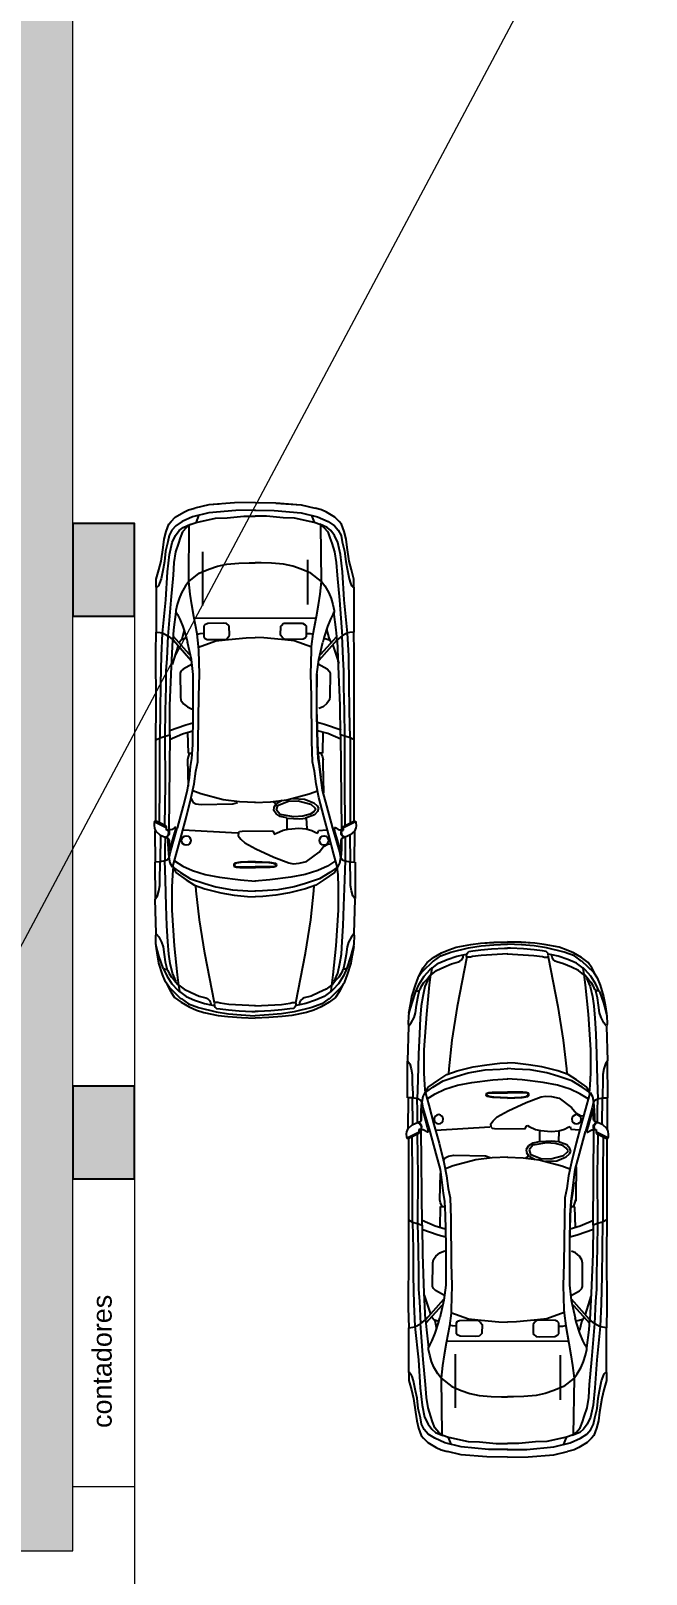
# Model space of a CAD drawing. Header units: metres. Extents: x -598 to 357, y -242 to 574.
# Drawn here: x -307.55 to -301.56, y 174.17 to 189.18 of the extents above; entities that cross this region are included whole.
import ezdxf

# ---------------------------------------------------------------- set-up
doc = ezdxf.new("R2010")
doc.units = ezdxf.units.M
doc.set_wipeout_variables(frame=1)
for name, color, linetype in [('_TEXTO TITULOS', 251, 'Continuous'), ('MINUSV', 7, 'Continuous'), ('T-texto', 8, 'Continuous'), ('VEHICULO', 8, 'Continuous'), ('WIPEOUT', 253, 'Continuous')]:
    doc.layers.add(name, color=color, linetype=linetype)
doc.layers.add('Muro Mamspoteria', color=5, linetype='Continuous', lineweight=9)
doc.layers.add('PARQUEOS', color=252, linetype='Continuous', lineweight=0)
doc.styles.get("Standard").update_dxf_attribs({"font": 'arial.ttf'})
doc.styles.add('TS', font='arial.ttf')

# ---------------------------------------------------------------- blocks, each defined once
blk = doc.blocks.new('columna')
at = {"true_color": 0x939598}
h = blk.add_hatch(color=252, dxfattribs=at)
h.dxf.hatch_style = 1
h.paths.add_polyline_path([(154.747, 259.896), (155.647, 259.896), (155.647, 259.296), (154.747, 259.296)])
at = {"color": 252, "true_color": 0x939598}
blk.add_lwpolyline([(154.747, 259.896), (155.647, 259.896), (155.647, 259.296), (154.747, 259.296), (154.747, 259.896)], dxfattribs=at)
blk = doc.blocks.new('V26')
at = {"color": 253}
blk.add_wipeout([(866.194, 101.276), (865.916, 101.411), (865.781, 101.658), (865.725, 101.995), (865.725, 102.392), (865.755, 102.623), (865.793, 102.764), (865.916, 102.977), (866.039, 103.047), (866.288, 103.136), (866.515, 103.161), (867.533, 103.161), (867.586, 103.176), (867.633, 103.166), (868.422, 103.159), (869.985, 103.156), (870.161, 103.109), (870.293, 103.089), (870.412, 103.069), (870.52, 103.034), (870.614, 102.929), (870.676, 102.779), (870.71, 102.644), (870.719, 101.869), (870.693, 101.676), (870.66, 101.547), (870.59, 101.418), (870.484, 101.34), (870.293, 101.299), (870.161, 101.278), (869.985, 101.232), (867.631, 101.229), (867.629, 101.218), (867.575, 101.213), (867.535, 101.223), (867.055, 101.22), (866.705, 101.226), (866.476, 101.227)], dxfattribs=at).dxf.layer = 'WIPEOUT'
at = {"layer": 'VEHICULO'}
for p, q in [((867.565, 103.174), (867.55, 103.168)), ((867.586, 103.176), (867.565, 103.174)), ((867.618, 103.175), (867.586, 103.176)), ((867.629, 103.17), (867.618, 103.175)), ((865.9, 102.914), (866.013, 103.028)), ((866.05, 103.056), (865.97, 103.014)), ((866.013, 103.028), (866.066, 103.066)), ((866.127, 103.054), (866.049, 103.004)), ((866.066, 103.066), (866.139, 103.094)), ((866.147, 103.031), (866.112, 103.007)), ((866.201, 103.087), (866.127, 103.054)), ((866.139, 103.094), (866.249, 103.129)), ((866.179, 103.043), (866.147, 103.031)), ((866.186, 103.051), (866.179, 103.043)), ((866.263, 103.068), (866.184, 103.05)), ((866.192, 103.063), (866.186, 103.051)), ((866.198, 103.087), (866.192, 103.063)), ((866.199, 103.089), (866.309, 103.126)), ((866.247, 103.019), (866.338, 103.033)), ((866.249, 103.129), (866.328, 103.143)), ((866.333, 103.08), (866.263, 103.068)), ((866.309, 103.126), (866.393, 103.15)), ((866.328, 103.143), (866.414, 103.157)), ((866.408, 103.089), (866.333, 103.08)), ((866.338, 103.033), (866.46, 103.043)), ((866.393, 103.15), (866.438, 103.159)), ((866.453, 103.103), (866.408, 103.089)), ((866.438, 103.159), (866.515, 103.161)), ((866.504, 103.131), (866.453, 103.103)), ((866.46, 103.043), (866.611, 103.052)), ((866.534, 103.155), (866.504, 103.131)), ((866.515, 103.161), (866.534, 103.157)), ((866.537, 103.157), (866.873, 103.166)), ((866.611, 103.052), (866.808, 103.059)), ((866.808, 103.059), (867.06, 103.066)), ((866.873, 103.166), (866.903, 103.145)), ((867.233, 103.169), (866.878, 103.166)), ((866.903, 103.145), (866.952, 103.131)), ((866.952, 103.131), (867.006, 103.122)), ((867.006, 103.122), (867.095, 103.122)), ((867.06, 103.066), (867.247, 103.073)), ((867.095, 103.122), (867.191, 103.117)), ((867.191, 103.117), (867.237, 103.117)), ((867.221, 103.019), (867.277, 103.029)), ((867.235, 103.12), (867.233, 103.169)), ((867.233, 103.162), (867.535, 103.165)), ((867.244, 103.068), (867.235, 103.12)), ((867.492, 103.115), (867.236, 103.118)), ((867.256, 103.045), (867.244, 103.068)), ((867.357, 103.071), (867.246, 103.072)), ((867.277, 103.029), (867.256, 103.045)), ((867.275, 103.029), (867.333, 103.018)), ((867.276, 103.031), (867.354, 103.037)), ((867.35, 103.029), (867.344, 103.026)), ((867.344, 103.026), (867.35, 103.023)), ((867.349, 103.023), (867.52, 102.975)), ((867.366, 103.03), (867.35, 103.029)), ((867.354, 103.037), (867.414, 103.039)), ((867.473, 103.07), (867.357, 103.071)), ((867.442, 103.03), (867.366, 103.03)), ((867.414, 103.039), (867.458, 103.039)), ((867.456, 103.032), (867.442, 103.03)), ((867.462, 103.039), (867.456, 103.032)), ((867.471, 103.056), (867.462, 103.039)), ((867.471, 103.056), (867.474, 103.07)), ((867.478, 103.05), (867.471, 103.056)), ((867.485, 103.093), (867.474, 103.07)), ((867.474, 103.07), (867.481, 103.054)), ((867.497, 103.032), (867.478, 103.05)), ((867.481, 103.054), (867.496, 103.041)), ((867.498, 103.121), (867.485, 103.093)), ((867.496, 103.041), (867.508, 103.036)), ((867.505, 103.03), (867.497, 103.032)), ((867.533, 103.161), (867.498, 103.121)), ((867.519, 103.029), (867.505, 103.03)), ((867.508, 103.036), (867.519, 103.034)), ((867.519, 103.034), (867.53, 103.036)), ((867.53, 103.03), (867.519, 103.029)), ((867.53, 103.036), (867.541, 103.038)), ((867.542, 103.036), (867.53, 103.03)), ((867.55, 103.168), (867.533, 103.161)), ((867.541, 103.038), (867.543, 103.036)), ((867.544, 103.038), (867.542, 103.056)), ((867.542, 103.056), (867.571, 103.056)), ((867.546, 103.022), (867.542, 103.036)), ((867.546, 103.014), (867.546, 103.022)), ((868.472, 103.025), (867.547, 103.034)), ((867.573, 103.066), (867.57, 103.057)), ((867.571, 103.056), (867.582, 103.058)), ((867.625, 103.17), (867.573, 103.066)), ((867.582, 103.058), (867.613, 103.122)), ((867.593, 103.072), (867.983, 103.066)), ((867.613, 103.122), (867.633, 103.162)), ((867.617, 103.124), (867.992, 103.121)), ((867.633, 103.166), (867.629, 103.17)), ((867.631, 103.159), (868.422, 103.159)), ((867.633, 103.162), (867.633, 103.166)), ((867.983, 103.066), (868.457, 103.069)), ((867.992, 103.121), (868.437, 103.121)), ((868.422, 103.159), (868.443, 103.118)), ((868.422, 103.159), (868.75, 103.157)), ((868.426, 103.026), (868.481, 102.899)), ((868.443, 103.118), (868.457, 103.069)), ((868.443, 103.118), (868.704, 103.114)), ((868.457, 103.069), (868.472, 103.025)), ((868.457, 103.069), (868.704, 103.065)), ((868.472, 103.025), (868.756, 103.022)), ((868.513, 103.028), (868.568, 102.868)), ((868.704, 103.114), (868.97, 103.111)), ((868.704, 103.065), (868.939, 103.059)), ((868.75, 103.157), (869.276, 103.16)), ((868.756, 103.022), (869.135, 103.007)), ((868.939, 103.059), (869.098, 103.059)), ((868.97, 103.111), (869.239, 103.105)), ((869.098, 103.059), (869.212, 103.05)), ((869.212, 103.05), (869.435, 103.041)), ((869.239, 103.105), (869.46, 103.095)), ((869.276, 103.16), (869.471, 103.156)), ((869.435, 103.042), (869.393, 102.989)), ((869.782, 103.014), (869.43, 103.042)), ((869.463, 103.095), (869.435, 103.042)), ((869.46, 103.095), (869.785, 103.062)), ((869.466, 103.117), (869.463, 103.095)), ((869.471, 103.156), (869.466, 103.117)), ((869.907, 103.156), (869.471, 103.156)), ((869.785, 103.062), (870.057, 103.045)), ((869.91, 103.145), (869.907, 103.156)), ((869.907, 103.156), (869.985, 103.156)), ((869.921, 103.134), (869.91, 103.145)), ((869.946, 103.123), (869.921, 103.134)), ((869.988, 103.109), (869.946, 103.123)), ((869.985, 103.156), (870.076, 103.13)), ((870.085, 103.089), (869.988, 103.109)), ((870.057, 103.045), (870.226, 103.026)), ((870.076, 103.13), (870.161, 103.109)), ((870.157, 103.075), (870.085, 103.089)), ((870.257, 103.064), (870.157, 103.075)), ((870.161, 103.109), (870.293, 103.089)), ((870.226, 103.026), (870.343, 103.001)), ((870.348, 103.042), (870.257, 103.064)), ((870.293, 103.089), (870.376, 103.078)), ((870.409, 103.031), (870.348, 103.042)), ((870.376, 103.078), (870.448, 103.06)), ((870.461, 103.004), (870.409, 103.031)), ((870.448, 103.06), (870.52, 103.034)), ((870.52, 103.034), (870.546, 103.011)), ((865.87, 102.914), (865.825, 102.836)), ((865.905, 102.914), (865.853, 102.843)), ((865.916, 102.977), (865.87, 102.914)), ((865.97, 103.014), (865.916, 102.977)), ((865.973, 102.929), (865.924, 102.865)), ((865.995, 102.884), (865.962, 102.815)), ((865.988, 102.95), (865.971, 102.929)), ((866.034, 102.938), (865.973, 102.929)), ((866.049, 103.004), (865.988, 102.95)), ((866.036, 102.937), (865.995, 102.884)), ((866.135, 102.952), (866.033, 102.939)), ((866.042, 102.946), (866.036, 102.937)), ((866.084, 102.98), (866.042, 102.946)), ((866.069, 102.963), (866.151, 102.998)), ((866.112, 103.007), (866.084, 102.98)), ((866.419, 102.981), (866.135, 102.952)), ((866.151, 102.998), (866.247, 103.019)), ((866.766, 103.004), (866.419, 102.981)), ((866.99, 103.004), (866.766, 103.004)), ((867.11, 102.999), (866.99, 103.004)), ((867.131, 102.966), (867.06, 102.863)), ((867.131, 102.92), (867.068, 102.821)), ((867.188, 102.991), (867.11, 102.999)), ((867.183, 102.994), (867.131, 102.92)), ((867.183, 102.992), (867.131, 102.966)), ((867.194, 102.898), (867.151, 102.804)), ((867.184, 102.998), (867.221, 103.019)), ((867.189, 102.994), (867.305, 102.961)), ((867.245, 102.977), (867.194, 102.898)), ((867.305, 102.961), (867.495, 102.911)), ((867.333, 103.018), (867.562, 102.951)), ((867.495, 102.911), (867.676, 102.861)), ((867.548, 102.893), (867.518, 102.365)), ((867.52, 102.975), (867.56, 102.966)), ((867.551, 103.002), (867.546, 103.014)), ((867.565, 102.979), (867.551, 103.002)), ((867.56, 102.966), (867.569, 102.966)), ((867.563, 102.95), (867.779, 102.891)), ((867.57, 102.972), (867.565, 102.979)), ((867.569, 102.966), (867.57, 102.972)), ((867.779, 102.891), (867.932, 102.85)), ((868.481, 102.899), (868.509, 102.8)), ((868.774, 102.891), (868.742, 102.853)), ((868.808, 102.915), (868.774, 102.891)), ((868.841, 102.921), (868.808, 102.915)), ((869.07, 102.923), (868.841, 102.921)), ((869.089, 102.915), (869.07, 102.923)), ((869.11, 102.894), (869.089, 102.915)), ((869.159, 102.807), (869.11, 102.894)), ((869.135, 103.007), (869.392, 102.995)), ((869.34, 102.942), (869.155, 103.002)), ((869.393, 102.989), (869.194, 102.815)), ((869.255, 102.834), (869.427, 102.989)), ((869.395, 102.91), (869.369, 102.932)), ((869.412, 102.862), (869.395, 102.91)), ((869.396, 102.992), (869.493, 102.984)), ((869.401, 102.902), (869.482, 102.885)), ((869.524, 102.898), (869.425, 102.865)), ((869.493, 102.984), (869.668, 102.962)), ((869.597, 102.926), (869.524, 102.898)), ((869.642, 102.949), (869.597, 102.926)), ((869.662, 102.963), (869.642, 102.949)), ((869.668, 102.964), (869.662, 102.963)), ((869.682, 102.964), (869.668, 102.964)), ((869.738, 102.951), (869.682, 102.964)), ((869.799, 102.933), (869.738, 102.951)), ((870.024, 102.992), (869.782, 103.014)), ((869.854, 102.911), (869.799, 102.933)), ((869.92, 102.872), (869.854, 102.911)), ((869.963, 102.84), (869.92, 102.872)), ((870.149, 102.984), (870.024, 102.992)), ((870.251, 102.967), (870.149, 102.984)), ((870.337, 102.94), (870.251, 102.967)), ((870.387, 102.923), (870.337, 102.94)), ((870.343, 103.001), (870.41, 102.967)), ((870.446, 102.901), (870.387, 102.923)), ((870.41, 102.967), (870.46, 102.931)), ((870.49, 102.862), (870.446, 102.901)), ((870.46, 102.931), (870.49, 102.895)), ((870.506, 102.966), (870.461, 103.004)), ((870.49, 102.895), (870.521, 102.823)), ((870.547, 102.903), (870.506, 102.966)), ((870.546, 103.011), (870.59, 102.97)), ((870.592, 102.803), (870.547, 102.903)), ((870.59, 102.97), (870.637, 102.887)), ((870.637, 102.887), (870.66, 102.841)), ((865.793, 102.764), (865.769, 102.694)), ((865.816, 102.745), (865.776, 102.573)), ((865.825, 102.836), (865.793, 102.764)), ((865.853, 102.843), (865.816, 102.745)), ((865.89, 102.782), (865.857, 102.687)), ((865.924, 102.865), (865.89, 102.782)), ((865.929, 102.738), (865.912, 102.672)), ((865.962, 102.815), (865.929, 102.738)), ((866.347, 102.684), (866.672, 102.735)), ((866.672, 102.735), (866.952, 102.766)), ((866.952, 102.766), (867, 102.769)), ((867.009, 102.784), (866.972, 102.684)), ((867.06, 102.863), (867.009, 102.784)), ((867.068, 102.821), (867.023, 102.684)), ((867.151, 102.804), (867.111, 102.681)), ((867.676, 102.861), (867.86, 102.815)), ((867.801, 102.77), (867.794, 102.718)), ((867.817, 102.8), (867.801, 102.77)), ((867.85, 102.816), (867.817, 102.8)), ((867.839, 102.503), (867.896, 102.722)), ((867.86, 102.815), (867.995, 102.787)), ((867.896, 102.722), (867.925, 102.799)), ((867.932, 102.85), (868.057, 102.833)), ((868.226, 102.853), (867.971, 102.846)), ((867.995, 102.787), (868.116, 102.771)), ((868.057, 102.833), (868.162, 102.821)), ((868.116, 102.771), (868.207, 102.752)), ((868.162, 102.821), (868.242, 102.809)), ((868.207, 102.752), (868.409, 102.747)), ((868.257, 102.846), (868.226, 102.853)), ((868.242, 102.809), (868.374, 102.801)), ((868.292, 102.831), (868.257, 102.846)), ((868.494, 102.85), (868.292, 102.846)), ((868.292, 102.846), (868.292, 102.807)), ((868.374, 102.801), (868.668, 102.795)), ((868.409, 102.747), (868.848, 102.741)), ((868.568, 102.868), (868.588, 102.798)), ((868.668, 102.795), (868.932, 102.795)), ((868.725, 102.813), (868.721, 102.792)), ((868.742, 102.853), (868.725, 102.813)), ((868.848, 102.741), (869.062, 102.736)), ((868.932, 102.795), (869.059, 102.795)), ((869.059, 102.795), (869.204, 102.814)), ((869.062, 102.736), (869.293, 102.741)), ((869.204, 102.814), (869.374, 102.852)), ((869.249, 102.823), (869.255, 102.834)), ((869.293, 102.741), (869.329, 102.744)), ((869.325, 102.745), (869.385, 102.575)), ((869.329, 102.744), (869.453, 102.759)), ((869.425, 102.865), (869.374, 102.852)), ((869.454, 102.73), (869.448, 102.758)), ((869.453, 102.759), (869.622, 102.791)), ((869.456, 102.69), (869.454, 102.73)), ((869.606, 101.596), (869.602, 102.777)), ((869.622, 102.791), (869.735, 102.81)), ((869.735, 102.81), (869.839, 102.827)), ((869.839, 102.827), (869.963, 102.84)), ((869.963, 102.84), (870.045, 102.737)), ((869.963, 102.84), (870.513, 102.834)), ((870.045, 102.737), (870.083, 102.644)), ((870.515, 102.831), (870.49, 102.862)), ((870.513, 102.834), (870.537, 102.768)), ((870.537, 102.768), (870.579, 102.578)), ((870.604, 102.743), (870.54, 102.768)), ((870.631, 102.644), (870.592, 102.803)), ((870.66, 102.841), (870.676, 102.779)), ((870.71, 102.644), (870.676, 102.779)), ((865.769, 102.694), (865.741, 102.552)), ((865.776, 102.573), (865.755, 102.451)), ((865.809, 102.57), (865.805, 102.532)), ((865.82, 102.581), (865.809, 102.57)), ((865.831, 102.588), (865.82, 102.581)), ((865.84, 102.59), (865.831, 102.588)), ((865.842, 102.626), (865.837, 102.594)), ((865.852, 102.592), (865.84, 102.59)), ((865.854, 102.626), (865.842, 102.626)), ((865.857, 102.687), (865.843, 102.626)), ((865.861, 102.59), (865.852, 102.592)), ((865.867, 102.627), (865.854, 102.626)), ((865.865, 102.583), (865.861, 102.59)), ((865.862, 102.59), (866.347, 102.684)), ((865.867, 102.555), (865.865, 102.583)), ((865.887, 102.636), (865.867, 102.627)), ((865.905, 102.657), (865.887, 102.636)), ((865.912, 102.672), (865.905, 102.657)), ((866.972, 102.684), (866.932, 102.527)), ((866.991, 102.576), (866.963, 102.413)), ((867.023, 102.684), (866.991, 102.576)), ((867.111, 102.681), (867.086, 102.541)), ((867.794, 102.718), (867.798, 102.409)), ((869.385, 102.575), (869.399, 102.452)), ((869.4, 102.66), (869.398, 102.482)), ((869.409, 102.68), (869.4, 102.66)), ((869.423, 102.691), (869.409, 102.68)), ((869.53, 102.691), (869.423, 102.691)), ((869.541, 102.683), (869.53, 102.691)), ((869.555, 102.654), (869.541, 102.683)), ((869.558, 102.502), (869.555, 102.654)), ((869.729, 102.703), (870.25, 102.703)), ((870.083, 102.644), (870.111, 102.561)), ((870.579, 102.578), (870.582, 102.467)), ((870.655, 102.38), (870.631, 102.644)), ((870.728, 102.394), (870.71, 102.644)), ((865.73, 102.458), (865.72, 102.326)), ((865.741, 102.552), (865.73, 102.458)), ((865.755, 102.451), (865.746, 102.328)), ((865.794, 102.454), (865.784, 102.349)), ((865.805, 102.532), (865.794, 102.454)), ((865.833, 102.19), (865.848, 102.45)), ((865.848, 102.45), (865.859, 102.534)), ((865.859, 102.534), (865.867, 102.555)), ((866.932, 102.527), (866.912, 102.396)), ((867.086, 102.541), (867.06, 102.336)), ((867.818, 102.344), (867.839, 102.503)), ((869.398, 102.482), (869.403, 102.471)), ((869.399, 102.452), (869.414, 102.28)), ((869.403, 102.473), (869.421, 102.456)), ((869.421, 102.456), (869.441, 102.442)), ((869.441, 102.442), (869.527, 102.445)), ((869.527, 102.445), (869.535, 102.45)), ((869.535, 102.45), (869.555, 102.471)), ((869.555, 102.471), (869.558, 102.502)), ((870.111, 102.561), (870.132, 102.47)), ((870.132, 102.47), (870.142, 102.353)), ((870.582, 102.467), (870.599, 102.304)), ((865.72, 102.326), (865.715, 102.194)), ((865.746, 102.328), (865.738, 102.195)), ((865.784, 102.349), (865.779, 102.224)), ((866.912, 102.396), (866.897, 102.268)), ((866.963, 102.413), (866.954, 102.265)), ((867.06, 102.336), (867.048, 102.191)), ((867.18, 102.342), (867.178, 102.194)), ((867.183, 102.376), (867.18, 102.342)), ((867.188, 102.397), (867.183, 102.376)), ((867.186, 102.307), (867.185, 102.194)), ((867.187, 102.381), (867.186, 102.307)), ((867.193, 102.39), (867.187, 102.381)), ((867.197, 102.4), (867.188, 102.397)), ((867.2, 102.394), (867.193, 102.39)), ((867.206, 102.401), (867.197, 102.4)), ((867.206, 102.395), (867.2, 102.394)), ((867.215, 102.4), (867.206, 102.401)), ((867.213, 102.393), (867.206, 102.395)), ((867.221, 102.374), (867.213, 102.393)), ((867.223, 102.391), (867.215, 102.4)), ((867.229, 102.328), (867.221, 102.374)), ((867.232, 102.336), (867.223, 102.391)), ((867.233, 102.194), (867.229, 102.328)), ((867.237, 102.194), (867.232, 102.336)), ((867.42, 102.294), (867.36, 102.188)), ((867.457, 102.334), (867.42, 102.294)), ((867.487, 102.357), (867.457, 102.334)), ((867.517, 102.354), (867.487, 102.357)), ((867.517, 102.357), (867.53, 102.344)), ((867.53, 102.344), (867.533, 102.321)), ((867.533, 102.321), (867.536, 102.022)), ((867.798, 102.409), (867.814, 102.364)), ((867.813, 102.191), (867.818, 102.344)), ((869.414, 102.28), (869.417, 102.194)), ((870.142, 102.353), (870.145, 102.252)), ((870.599, 102.304), (870.599, 102.194)), ((870.658, 102.19), (870.655, 102.38)), ((870.731, 102.193), (870.728, 102.394)), ((865.72, 102.061), (865.715, 102.194)), ((865.746, 102.059), (865.738, 102.193)), ((865.779, 102.224), (865.777, 102.194)), ((865.779, 102.164), (865.777, 102.194)), ((865.784, 102.039), (865.779, 102.164)), ((865.833, 102.197), (865.848, 101.938)), ((866.897, 102.268), (866.895, 102.194)), ((866.897, 102.12), (866.895, 102.194)), ((866.912, 101.991), (866.897, 102.12)), ((866.954, 102.265), (866.949, 102.191)), ((866.954, 102.123), (866.949, 102.197)), ((866.963, 101.974), (866.954, 102.123)), ((867.06, 102.051), (867.048, 102.197)), ((867.18, 102.046), (867.178, 102.194)), ((867.186, 102.081), (867.185, 102.194)), ((867.233, 102.194), (867.229, 102.06)), ((867.237, 102.194), (867.232, 102.052)), ((867.36, 102.188), (867.28, 102.012)), ((867.813, 102.196), (867.818, 102.043)), ((869.414, 102.108), (869.417, 102.194)), ((870.142, 102.035), (870.145, 102.135)), ((870.145, 102.252), (870.145, 102.194)), ((870.145, 102.135), (870.145, 102.194)), ((870.599, 102.083), (870.599, 102.194)), ((870.658, 102.198), (870.655, 102.007)), ((870.731, 102.194), (870.728, 101.993)), ((865.73, 101.929), (865.72, 102.061)), ((865.755, 101.936), (865.746, 102.059)), ((865.794, 101.934), (865.784, 102.039)), ((866.932, 101.86), (866.912, 101.991)), ((866.991, 101.812), (866.963, 101.974)), ((867.086, 101.846), (867.06, 102.051)), ((867.183, 102.012), (867.18, 102.046)), ((867.188, 101.991), (867.183, 102.012)), ((867.187, 102.007), (867.186, 102.081)), ((867.193, 101.998), (867.187, 102.007)), ((867.197, 101.988), (867.188, 101.991)), ((867.2, 101.994), (867.193, 101.998)), ((867.206, 101.987), (867.197, 101.988)), ((867.206, 101.993), (867.2, 101.994)), ((867.213, 101.995), (867.206, 101.993)), ((867.215, 101.988), (867.206, 101.987)), ((867.221, 102.014), (867.213, 101.995)), ((867.223, 101.997), (867.215, 101.988)), ((867.229, 102.06), (867.221, 102.014)), ((867.232, 102.052), (867.223, 101.997)), ((867.28, 102.012), (867.224, 101.866)), ((867.507, 102.009), (867.503, 101.999)), ((867.503, 101.999), (867.513, 101.985)), ((867.536, 102.022), (867.507, 102.009)), ((867.513, 101.985), (867.543, 101.922)), ((867.676, 101.949), (867.703, 101.989)), ((867.696, 101.949), (867.739, 101.985)), ((867.703, 101.989), (867.736, 102.012)), ((867.736, 102.012), (867.766, 102.009)), ((867.739, 101.985), (867.786, 101.972)), ((867.766, 102.009), (867.799, 101.989)), ((867.782, 101.975), (867.826, 101.869)), ((867.799, 101.989), (867.819, 102.015)), ((867.802, 101.985), (867.836, 101.929)), ((867.818, 102.043), (867.839, 101.885)), ((869.399, 101.936), (869.414, 102.108)), ((870.132, 101.917), (870.142, 102.035)), ((870.582, 101.921), (870.599, 102.083)), ((870.655, 102.007), (870.631, 101.744)), ((870.728, 101.993), (870.71, 101.744)), ((865.741, 101.836), (865.73, 101.929)), ((865.769, 101.693), (865.741, 101.836)), ((865.776, 101.815), (865.755, 101.936)), ((865.805, 101.855), (865.794, 101.934)), ((865.809, 101.818), (865.805, 101.855)), ((865.848, 101.938), (865.859, 101.854)), ((865.859, 101.854), (865.867, 101.833)), ((865.867, 101.833), (865.865, 101.805)), ((866.972, 101.704), (866.932, 101.86)), ((867.111, 101.707), (867.086, 101.846)), ((867.224, 101.866), (867.217, 101.823)), ((867.217, 101.823), (867.221, 101.766)), ((867.543, 101.922), (867.553, 101.872)), ((867.553, 101.882), (867.659, 101.882)), ((867.553, 101.872), (867.563, 101.769)), ((867.659, 101.882), (867.653, 101.763)), ((867.663, 101.886), (867.676, 101.949)), ((867.673, 101.816), (867.696, 101.949)), ((867.826, 101.869), (867.829, 101.773)), ((867.839, 101.885), (867.896, 101.666)), ((867.852, 101.826), (867.846, 101.713)), ((869.385, 101.812), (869.399, 101.936)), ((869.386, 101.812), (869.4, 101.935)), ((869.398, 101.905), (869.404, 101.917)), ((869.402, 101.727), (869.398, 101.905)), ((869.404, 101.914), (869.421, 101.931)), ((869.421, 101.931), (869.441, 101.945)), ((869.441, 101.945), (869.527, 101.943)), ((869.527, 101.943), (869.536, 101.937)), ((869.536, 101.937), (869.556, 101.917)), ((869.556, 101.917), (869.559, 101.886)), ((869.559, 101.886), (869.557, 101.734)), ((870.083, 101.744), (870.111, 101.827)), ((870.111, 101.827), (870.132, 101.917)), ((870.579, 101.81), (870.582, 101.921)), ((865.793, 101.623), (865.769, 101.693)), ((865.816, 101.642), (865.776, 101.815)), ((865.82, 101.807), (865.809, 101.818)), ((865.831, 101.799), (865.82, 101.807)), ((865.84, 101.798), (865.831, 101.799)), ((865.842, 101.762), (865.837, 101.793)), ((865.852, 101.796), (865.84, 101.798)), ((865.854, 101.762), (865.842, 101.762)), ((865.857, 101.7), (865.843, 101.762)), ((865.861, 101.798), (865.852, 101.796)), ((865.867, 101.76), (865.854, 101.762)), ((865.89, 101.606), (865.857, 101.7)), ((865.865, 101.805), (865.861, 101.798)), ((865.862, 101.798), (866.347, 101.704)), ((865.887, 101.751), (865.867, 101.76)), ((865.905, 101.73), (865.887, 101.751)), ((865.912, 101.715), (865.905, 101.73)), ((865.929, 101.649), (865.912, 101.715)), ((866.347, 101.704), (866.672, 101.652)), ((867.009, 101.604), (866.972, 101.704)), ((867.023, 101.704), (866.991, 101.812)), ((867.068, 101.567), (867.023, 101.704)), ((867.151, 101.584), (867.111, 101.707)), ((867.221, 101.766), (867.237, 101.693)), ((867.237, 101.693), (867.33, 101.57)), ((867.556, 101.696), (867.54, 101.64)), ((867.563, 101.769), (867.556, 101.696)), ((867.659, 101.696), (867.56, 101.69)), ((867.653, 101.763), (867.659, 101.696)), ((867.693, 101.617), (867.659, 101.703)), ((867.679, 101.73), (867.673, 101.816)), ((867.699, 101.657), (867.679, 101.73)), ((867.829, 101.773), (867.796, 101.65)), ((867.846, 101.713), (867.809, 101.623)), ((869.325, 101.643), (869.385, 101.812)), ((869.41, 101.707), (869.402, 101.727)), ((869.425, 101.696), (869.41, 101.707)), ((869.531, 101.696), (869.425, 101.696)), ((869.458, 101.698), (869.456, 101.657)), ((869.542, 101.705), (869.531, 101.696)), ((869.557, 101.734), (869.542, 101.705)), ((869.739, 101.682), (870.173, 101.682)), ((870.045, 101.65), (870.083, 101.744)), ((870.537, 101.619), (870.579, 101.81)), ((870.631, 101.744), (870.592, 101.585)), ((870.71, 101.744), (870.676, 101.609)), ((865.825, 101.551), (865.793, 101.623)), ((865.853, 101.544), (865.816, 101.642)), ((865.87, 101.474), (865.825, 101.551)), ((865.905, 101.474), (865.853, 101.544)), ((865.924, 101.523), (865.89, 101.606)), ((865.973, 101.458), (865.924, 101.523)), ((865.962, 101.573), (865.929, 101.649)), ((865.995, 101.503), (865.962, 101.573)), ((866.672, 101.652), (866.952, 101.621)), ((866.952, 101.621), (867, 101.618)), ((867.06, 101.524), (867.009, 101.604)), ((867.131, 101.422), (867.06, 101.524)), ((867.131, 101.467), (867.068, 101.567)), ((867.194, 101.49), (867.151, 101.584)), ((867.33, 101.57), (867.384, 101.527)), ((867.384, 101.527), (867.407, 101.487)), ((867.495, 101.477), (867.676, 101.526)), ((867.52, 101.603), (867.513, 101.583)), ((867.513, 101.583), (867.54, 101.577)), ((867.54, 101.64), (867.52, 101.603)), ((867.54, 101.577), (867.546, 101.494)), ((867.676, 101.526), (867.86, 101.573)), ((867.726, 101.587), (867.693, 101.617)), ((867.723, 101.623), (867.699, 101.657)), ((867.749, 101.603), (867.723, 101.623)), ((867.756, 101.577), (867.726, 101.587)), ((867.762, 101.613), (867.749, 101.603)), ((867.779, 101.59), (867.756, 101.577)), ((867.796, 101.65), (867.762, 101.613)), ((867.809, 101.623), (867.779, 101.59)), ((867.779, 101.497), (867.932, 101.538)), ((867.86, 101.573), (867.995, 101.6)), ((867.896, 101.666), (867.925, 101.588)), ((867.905, 101.526), (868.188, 101.53)), ((867.932, 101.538), (868.057, 101.554)), ((867.995, 101.6), (868.116, 101.617)), ((868.057, 101.554), (868.162, 101.567)), ((868.059, 101.55), (868.164, 101.563)), ((868.116, 101.617), (868.207, 101.636)), ((868.162, 101.567), (868.242, 101.579)), ((868.164, 101.563), (868.243, 101.575)), ((868.188, 101.53), (868.24, 101.53)), ((868.207, 101.636), (868.409, 101.641)), ((868.258, 101.538), (868.228, 101.531)), ((868.242, 101.579), (868.374, 101.587)), ((868.243, 101.575), (868.376, 101.584)), ((868.294, 101.553), (868.258, 101.538)), ((868.294, 101.538), (868.294, 101.578)), ((868.496, 101.534), (868.294, 101.538)), ((868.374, 101.587), (868.668, 101.592)), ((868.376, 101.584), (868.669, 101.59)), ((868.409, 101.641), (868.848, 101.646)), ((868.483, 101.486), (868.511, 101.585)), ((868.57, 101.517), (868.59, 101.587)), ((868.668, 101.592), (868.932, 101.592)), ((868.744, 101.532), (868.727, 101.572)), ((868.776, 101.494), (868.744, 101.532)), ((868.848, 101.646), (869.062, 101.652)), ((868.932, 101.592), (869.059, 101.592)), ((868.934, 101.591), (869.061, 101.591)), ((869.059, 101.592), (869.204, 101.574)), ((869.062, 101.652), (869.293, 101.646)), ((869.161, 101.58), (869.112, 101.493)), ((869.393, 101.398), (869.194, 101.573)), ((869.204, 101.574), (869.374, 101.536)), ((869.249, 101.565), (869.255, 101.553)), ((869.255, 101.553), (869.427, 101.398)), ((869.293, 101.646), (869.329, 101.644)), ((869.329, 101.644), (869.453, 101.628)), ((869.425, 101.523), (869.374, 101.536)), ((869.39, 101.462), (869.407, 101.522)), ((869.524, 101.489), (869.425, 101.523)), ((869.456, 101.657), (869.45, 101.63)), ((869.453, 101.628), (869.622, 101.597)), ((869.455, 101.628), (869.624, 101.597)), ((869.622, 101.597), (869.735, 101.577)), ((869.735, 101.577), (869.839, 101.561)), ((869.839, 101.561), (869.963, 101.547)), ((869.963, 101.547), (869.92, 101.516)), ((869.963, 101.547), (870.045, 101.65)), ((869.963, 101.547), (870.513, 101.554)), ((870.49, 101.526), (870.446, 101.487)), ((870.49, 101.492), (870.521, 101.565)), ((870.515, 101.556), (870.49, 101.526)), ((870.513, 101.554), (870.537, 101.619)), ((870.604, 101.645), (870.54, 101.62)), ((870.592, 101.585), (870.547, 101.484)), ((870.637, 101.5), (870.66, 101.547)), ((870.66, 101.547), (870.676, 101.609)), ((865.916, 101.411), (865.87, 101.474)), ((865.9, 101.474), (866.013, 101.359)), ((865.97, 101.374), (865.916, 101.411)), ((866.05, 101.332), (865.97, 101.374)), ((865.988, 101.437), (865.971, 101.458)), ((866.034, 101.449), (865.973, 101.458)), ((866.049, 101.383), (865.988, 101.437)), ((866.036, 101.451), (865.995, 101.503)), ((866.135, 101.436), (866.033, 101.449)), ((866.042, 101.442), (866.036, 101.451)), ((866.084, 101.407), (866.042, 101.442)), ((866.127, 101.334), (866.049, 101.383)), ((866.069, 101.424), (866.151, 101.389)), ((866.112, 101.38), (866.084, 101.407)), ((866.147, 101.356), (866.112, 101.38)), ((866.419, 101.407), (866.135, 101.436)), ((866.151, 101.389), (866.247, 101.368)), ((866.247, 101.368), (866.338, 101.354)), ((866.766, 101.384), (866.419, 101.407)), ((866.99, 101.384), (866.766, 101.384)), ((867.11, 101.389), (866.99, 101.384)), ((867.188, 101.397), (867.11, 101.389)), ((867.183, 101.393), (867.131, 101.467)), ((867.183, 101.396), (867.131, 101.422)), ((867.184, 101.389), (867.221, 101.368)), ((867.189, 101.394), (867.305, 101.427)), ((867.245, 101.41), (867.194, 101.49)), ((867.221, 101.368), (867.277, 101.359)), ((867.275, 101.359), (867.333, 101.37)), ((867.305, 101.427), (867.495, 101.477)), ((867.333, 101.37), (867.562, 101.436)), ((867.349, 101.364), (867.52, 101.413)), ((867.407, 101.487), (867.41, 101.454)), ((867.52, 101.413), (867.56, 101.422)), ((867.551, 101.386), (867.546, 101.373)), ((867.546, 101.373), (867.546, 101.365)), ((867.565, 101.409), (867.551, 101.386)), ((867.56, 101.422), (867.569, 101.422)), ((867.563, 101.438), (867.779, 101.497)), ((867.57, 101.415), (867.565, 101.409)), ((867.569, 101.422), (867.57, 101.415)), ((868.428, 101.359), (868.483, 101.486)), ((868.516, 101.357), (868.57, 101.517)), ((868.756, 101.365), (869.135, 101.381)), ((868.81, 101.471), (868.776, 101.494)), ((868.843, 101.465), (868.81, 101.471)), ((869.072, 101.463), (868.843, 101.465)), ((869.091, 101.472), (869.072, 101.463)), ((869.112, 101.493), (869.091, 101.472)), ((869.135, 101.381), (869.392, 101.393)), ((869.206, 101.392), (869.164, 101.38)), ((869.344, 101.436), (869.206, 101.392)), ((869.369, 101.453), (869.414, 101.473)), ((869.435, 101.345), (869.393, 101.398)), ((869.396, 101.395), (869.493, 101.404)), ((869.414, 101.473), (869.498, 101.494)), ((869.782, 101.373), (869.43, 101.345)), ((869.493, 101.404), (869.668, 101.426)), ((869.597, 101.461), (869.524, 101.489)), ((869.642, 101.438), (869.597, 101.461)), ((869.662, 101.425), (869.642, 101.438)), ((869.668, 101.423), (869.662, 101.425)), ((869.682, 101.423), (869.668, 101.423)), ((869.738, 101.436), (869.682, 101.423)), ((869.799, 101.455), (869.738, 101.436)), ((870.024, 101.395), (869.782, 101.373)), ((869.854, 101.476), (869.799, 101.455)), ((869.92, 101.516), (869.854, 101.476)), ((870.149, 101.404), (870.024, 101.395)), ((870.251, 101.42), (870.149, 101.404)), ((870.226, 101.362), (870.343, 101.387)), ((870.337, 101.448), (870.251, 101.42)), ((870.387, 101.465), (870.337, 101.448)), ((870.343, 101.387), (870.41, 101.42)), ((870.446, 101.487), (870.387, 101.465)), ((870.461, 101.384), (870.409, 101.356)), ((870.41, 101.42), (870.46, 101.456)), ((870.46, 101.456), (870.49, 101.492)), ((870.506, 101.422), (870.461, 101.384)), ((870.547, 101.484), (870.506, 101.422)), ((870.52, 101.353), (870.546, 101.376)), ((870.546, 101.376), (870.59, 101.418)), ((870.59, 101.418), (870.637, 101.5)), ((866.013, 101.359), (866.066, 101.322)), ((866.066, 101.322), (866.139, 101.294)), ((866.201, 101.301), (866.127, 101.334)), ((866.139, 101.294), (866.249, 101.259)), ((866.179, 101.344), (866.147, 101.356)), ((866.186, 101.337), (866.179, 101.344)), ((866.263, 101.319), (866.184, 101.338)), ((866.192, 101.325), (866.186, 101.337)), ((866.198, 101.301), (866.192, 101.325)), ((866.199, 101.299), (866.309, 101.261)), ((866.249, 101.259), (866.328, 101.245)), ((866.333, 101.308), (866.263, 101.319)), ((866.309, 101.261), (866.393, 101.238)), ((866.328, 101.245), (866.414, 101.231)), ((866.408, 101.298), (866.333, 101.308)), ((866.338, 101.354), (866.46, 101.345)), ((866.393, 101.238), (866.438, 101.228)), ((866.453, 101.284), (866.408, 101.298)), ((866.438, 101.228), (866.515, 101.226)), ((866.504, 101.256), (866.453, 101.284)), ((866.46, 101.345), (866.611, 101.336)), ((866.534, 101.233), (866.504, 101.256)), ((866.515, 101.226), (866.534, 101.231)), ((866.537, 101.231), (866.873, 101.221)), ((866.611, 101.336), (866.808, 101.329)), ((866.808, 101.329), (867.06, 101.322)), ((866.873, 101.221), (866.903, 101.242)), ((867.233, 101.219), (866.878, 101.221)), ((866.903, 101.242), (866.952, 101.256)), ((866.952, 101.256), (867.006, 101.266)), ((867.006, 101.266), (867.095, 101.266)), ((867.06, 101.322), (867.247, 101.315)), ((867.095, 101.266), (867.191, 101.27)), ((867.191, 101.27), (867.237, 101.27)), ((867.235, 101.268), (867.233, 101.219)), ((867.233, 101.226), (867.535, 101.223)), ((867.244, 101.319), (867.235, 101.268)), ((867.492, 101.272), (867.236, 101.269)), ((867.256, 101.343), (867.244, 101.319)), ((867.357, 101.317), (867.246, 101.316)), ((867.277, 101.359), (867.256, 101.343)), ((867.276, 101.357), (867.354, 101.35)), ((867.344, 101.362), (867.35, 101.364)), ((867.35, 101.359), (867.344, 101.362)), ((867.366, 101.358), (867.35, 101.359)), ((867.354, 101.35), (867.414, 101.349)), ((867.473, 101.318), (867.357, 101.317)), ((867.442, 101.358), (867.366, 101.358)), ((867.414, 101.349), (867.458, 101.349)), ((867.456, 101.355), (867.442, 101.358)), ((867.462, 101.349), (867.456, 101.355)), ((867.471, 101.332), (867.462, 101.349)), ((867.478, 101.337), (867.471, 101.332)), ((867.471, 101.332), (867.474, 101.318)), ((867.474, 101.318), (867.481, 101.333)), ((867.485, 101.295), (867.474, 101.318)), ((867.497, 101.355), (867.478, 101.337)), ((867.481, 101.333), (867.496, 101.346)), ((867.498, 101.267), (867.485, 101.295)), ((867.496, 101.346), (867.508, 101.351)), ((867.505, 101.358), (867.497, 101.355)), ((867.533, 101.227), (867.498, 101.267)), ((867.519, 101.359), (867.505, 101.358)), ((867.508, 101.351), (867.519, 101.354)), ((867.53, 101.358), (867.519, 101.359)), ((867.519, 101.354), (867.53, 101.351)), ((867.542, 101.351), (867.53, 101.358)), ((867.53, 101.351), (867.541, 101.35)), ((867.55, 101.219), (867.533, 101.227)), ((867.541, 101.35), (867.543, 101.351)), ((867.546, 101.365), (867.542, 101.351)), ((867.544, 101.35), (867.542, 101.332)), ((867.542, 101.332), (867.571, 101.332)), ((868.472, 101.362), (867.547, 101.354)), ((867.565, 101.214), (867.55, 101.219)), ((867.573, 101.322), (867.57, 101.331)), ((867.571, 101.332), (867.582, 101.329)), ((867.625, 101.218), (867.573, 101.322)), ((867.582, 101.329), (867.613, 101.265)), ((867.593, 101.316), (867.983, 101.322)), ((867.613, 101.265), (867.633, 101.225)), ((867.617, 101.264), (867.992, 101.266)), ((867.633, 101.222), (867.629, 101.218)), ((867.631, 101.229), (868.422, 101.229)), ((867.633, 101.225), (867.633, 101.222)), ((867.983, 101.322), (868.457, 101.319)), ((867.992, 101.266), (868.437, 101.266)), ((868.422, 101.229), (868.443, 101.269)), ((868.422, 101.229), (868.75, 101.231)), ((868.443, 101.269), (868.457, 101.319)), ((868.443, 101.269), (868.704, 101.274)), ((868.457, 101.319), (868.472, 101.362)), ((868.457, 101.319), (868.704, 101.323)), ((868.472, 101.362), (868.756, 101.365)), ((868.704, 101.323), (868.939, 101.329)), ((868.704, 101.274), (868.97, 101.277)), ((868.75, 101.231), (869.276, 101.228)), ((868.939, 101.329), (869.098, 101.329)), ((868.97, 101.277), (869.239, 101.283)), ((869.098, 101.329), (869.212, 101.338)), ((869.212, 101.338), (869.435, 101.347)), ((869.239, 101.283), (869.46, 101.293)), ((869.276, 101.228), (869.471, 101.232)), ((869.463, 101.293), (869.435, 101.345)), ((869.46, 101.293), (869.785, 101.326)), ((869.466, 101.271), (869.463, 101.293)), ((869.471, 101.232), (869.466, 101.271)), ((869.907, 101.232), (869.471, 101.232)), ((869.785, 101.326), (870.057, 101.343)), ((869.91, 101.243), (869.907, 101.232)), ((869.907, 101.232), (869.985, 101.232)), ((869.921, 101.254), (869.91, 101.243)), ((869.946, 101.265), (869.921, 101.254)), ((869.988, 101.279), (869.946, 101.265)), ((869.985, 101.232), (870.076, 101.257)), ((870.085, 101.298), (869.988, 101.279)), ((870.057, 101.343), (870.226, 101.362)), ((870.076, 101.257), (870.161, 101.278)), ((870.157, 101.312), (870.085, 101.298)), ((870.257, 101.323), (870.157, 101.312)), ((870.161, 101.278), (870.293, 101.299)), ((870.348, 101.345), (870.257, 101.323)), ((870.293, 101.299), (870.376, 101.309)), ((870.409, 101.356), (870.348, 101.345)), ((870.376, 101.309), (870.448, 101.327)), ((870.448, 101.327), (870.52, 101.353)), ((867.586, 101.211), (867.565, 101.214)), ((867.618, 101.213), (867.586, 101.211)), ((867.629, 101.218), (867.618, 101.213))]:
    blk.add_line(p, q, dxfattribs=at)
for centre in [(867.443, 102.864), (867.443, 101.523)]:
    blk.add_circle(centre, 0.0447, dxfattribs=at)

msp = doc.modelspace()

# ---------------------------------------------------------------- hatches: boundary and pattern name
at = {"layer": 'PARQUEOS', "true_color": 0xafd9aa, "transparency": 33554495}
h = msp.add_hatch(color=9, dxfattribs=at)
h.dxf.hatch_style = 1
h.paths.add_polyline_path([(-307.139, 214.564), (-309.425, 214.56), (-309.497, 174.393), (-307.139, 174.392)])

# ---------------------------------------------------------------- linework, layer by layer
at = {"layer": 'Muro Mamspoteria'}
for points in [[(-307.139, 178.014), (-306.539, 178.014)], [(-306.539, 175.014), (-307.139, 175.014)]]:
    msp.add_lwpolyline(points, dxfattribs=at)
at = {"layer": 'PARQUEOS', "color": 3, "transparency": 33554572}
msp.add_lwpolyline([(-307.171, 214.563), (-309.425, 214.56), (-309.497, 174.393), (-307.139, 174.392), (-307.139, 214.564)], dxfattribs=at)
at = {"layer": 'PARQUEOS'}
msp.add_lwpolyline([(-306.539, 184.39), (-306.539, 173.715, -0.414214), (-308.539, 171.715), (-309.499, 171.715)], format="xyb", dxfattribs=at)

# ---------------------------------------------------------------- block references
at = {"layer": 'MINUSV', "xscale": -1, "rotation": 270}
for p in [(-566.435, 28.742), (-566.435, 23.266)]:
    msp.add_blockref('columna', p, dxfattribs=at)
at = {"layer": 'VEHICULO', "color": 253, "xscale": -1, "rotation": 90}
msp.add_blockref('V26', (-200.716, 1046.035), dxfattribs=at)

# ---------------------------------------------------------------- texts
at = {"layer": '_TEXTO TITULOS', "style": 'TS'}
for s, height, p in [('12', 0.5915, (-305.674, 182.773)), ('4', 0.592, (-305.699, 181.397))]:
    msp.add_text(s, height=height, dxfattribs=at).set_placement(p)
at = {"layer": 'T-texto', "insert": (-306.95, 176.884), "char_height": 0.1875, "attachment_point": 3, "rotation": 90}
msp.add_mtext_dynamic_manual_height_columns('contadores', width=2.58583, gutter_width=0.938, heights=[0], dxfattribs=at)

# ---------------------------------------------------------------- next in the draw order: block references
at = {"layer": 'VEHICULO', "color": 253, "rotation": 90}
msp.add_blockref('V26', (-203.173, -686.138), dxfattribs=at)

# ---------------------------------------------------------------- next in the draw order: linework, layer by layer
at = {"layer": 'Muro Mamspoteria'}
msp.add_line((-317.299, 162.136), (-283.401, 225.839), dxfattribs=at)

doc.saveas('drawing.dxf')
